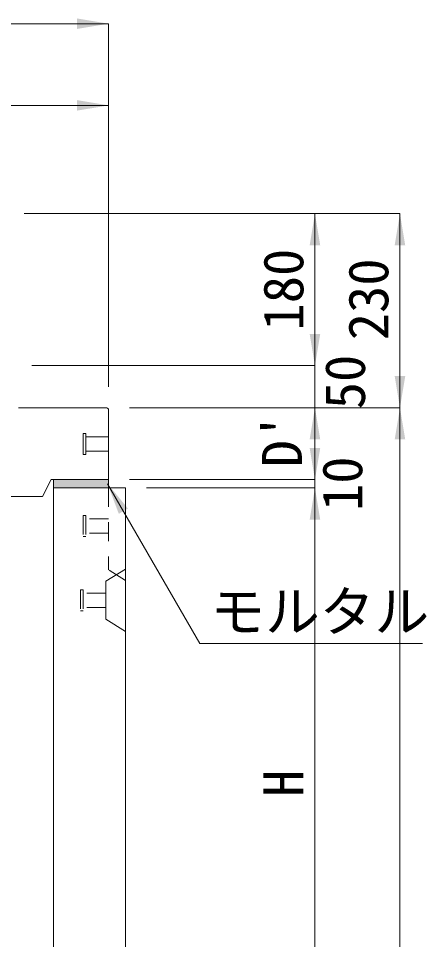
# Model space of a CAD drawing. Units: millimetres at full size. Extents: x 50430 to 75195, y -63423 to -40900.
# Drawn here: x 55757 to 56240, y -53481 to -52390 of the extents above; entities that cross this region are included whole.
import ezdxf
from ezdxf.enums import TextEntityAlignment as Align

# ---------------------------------------------------------------- set-up
doc = ezdxf.new("R2010")
doc.units = ezdxf.units.MM
doc.header["$LTSCALE"] = 30
doc.linetypes.add('USER1', pattern=[1.35, 0.75, -0.6])
doc.linetypes.add('USER2', pattern=[2, 1, -1])
for name, color, linetype, lineweight in [('寸法線', 7, 'Continuous', 9), ('本体', 2, 'Continuous', 20), ('ｲﾝｻｰﾄ', 3, 'USER1', 9)]:
    doc.layers.add(name, color=color, linetype=linetype, lineweight=lineweight)
doc.layers.add('ﾊｯﾁﾝｸﾞ', color=8, linetype='Continuous')
doc.styles.add('ＭＳ ゴシック', font='')
doc.styles.get('ＭＳ ゴシック').set_extended_font_data('MS Gothic')

# ---------------------------------------------------------------- blocks, each defined once
blk = doc.blocks.new('filled_arrow')
at = {"color": 0, "linetype": 'Continuous', "lineweight": -2}
blk.add_solid([(7.5, 1.25), (0, 0), (7.5, -1.25)], dxfattribs=at)

msp = doc.modelspace()

# ---------------------------------------------------------------- hatches: boundary and pattern name
at = {"layer": 'ﾊｯﾁﾝｸﾞ'}
msp.add_hatch(color=256, dxfattribs=at).paths.add_polyline_path([(55798.46, -52935.95), (55798.46, -52945.95), (55863.46, -52945.95), (55863.46, -52935.95)])

# ---------------------------------------------------------------- linework, layer by layer
at = {"layer": '寸法線'}
for p, q in [((55863.46, -52395.95), (55433.46, -52395.95)), ((55863.46, -52825.95), (55863.46, -52395.95)), ((55863.46, -52492.72), (55550.96, -52492.72)), ((55863.46, -52825.95), (55863.46, -52492.72)), ((55763.46, -52620.95), (56208.46, -52620.95)), ((55763.46, -52620.95), (56107.82, -52620.95)), ((56107.82, -52800.94), (56107.82, -52620.95)), ((56208.46, -52620.95), (56208.46, -52850.95)), ((56107.82, -52925.95), (56107.82, -52725.94)), ((55772.46, -52800.94), (56107.82, -52800.94)), ((55772.46, -52800.94), (56107.82, -52800.94)), ((55888.46, -52850.95), (56208.46, -52850.95)), ((55888.46, -52850.95), (56107.82, -52850.95)), ((55888.46, -52850.95), (56208.46, -52850.95)), ((55888.46, -52850.95), (56107.82, -52850.95)), ((56107.82, -52850.95), (56107.82, -52935.95)), ((56208.46, -54395.95), (56208.46, -52850.95)), ((56107.82, -53020.95), (56107.82, -52860.95)), ((55888.46, -52935.95), (56107.82, -52935.95)), ((55888.46, -52935.95), (56107.82, -52935.95)), ((55908.46, -52945.95), (56107.82, -52945.95)), ((55908.46, -52945.95), (56107.82, -52945.95)), ((56107.82, -52945.95), (56107.82, -53645.95))]:
    msp.add_line(p, q, dxfattribs=at)
msp.add_lwpolyline([(55862.26, -52940.95), (55971.57, -53130.28), (56235.09, -53130.28)], dxfattribs=at)
at = {"layer": '本体'}
for p, q in [((55756.79, -52850.95), (55860.6, -52850.95)), ((55863.46, -52853.94), (55863.46, -52935.95)), ((55795.46, -52935.95), (55785.46, -52955.95)), ((55795.46, -52935.95), (55863.46, -52935.95)), ((55798.46, -52945.95), (55798.46, -52935.95)), ((55863.46, -52945.95), (55863.46, -52935.95)), ((55798.46, -52945.95), (55883.46, -52945.95)), ((55798.46, -53575.42), (55798.46, -52945.95)), ((55883.46, -54395.95), (55883.46, -52945.95)), ((55785.46, -52955.95), (55511.46, -52955.95))]:
    msp.add_line(p, q, dxfattribs=at)
at = {"layer": '本体', "linetype": 'USER1', "lineweight": 9}
for p in [(55863.46, -52945.95), (55883.46, -53055.45)]:
    msp.add_line(p, (55863.46, -53042.95), dxfattribs=at)
at = {"layer": '本体', "lineweight": 9}
for p, q in [((55883.46, -53041.95), (55860.26, -53056.45)), ((55860.26, -53056.45), (55860.26, -53101.45)), ((55883.46, -53115.95), (55860.26, -53101.45))]:
    msp.add_line(p, q, dxfattribs=at)
at = {"layer": '本体'}
msp.add_arc((55860.46, -52853.94), 3, 0, 90, dxfattribs=at)
at = {"layer": 'ｲﾝｻｰﾄ', "linetype": 'USER2'}
for p, q in [((55833.46, -52906.44), (55833.46, -52881.45)), ((55836.46, -52881.45), (55833.46, -52881.45)), ((55836.46, -52906.44), (55836.46, -52881.45)), ((55863.46, -52885.44), (55836.46, -52885.44)), ((55863.46, -52902.45), (55836.46, -52902.45)), ((55836.46, -52906.44), (55833.46, -52906.44))]:
    msp.add_line(p, q, dxfattribs=at)
at = {"layer": 'ｲﾝｻｰﾄ'}
for p, q in [((55863.46, -52902.45), (55863.46, -52885.44)), ((55836.46, -52978.45), (55833.46, -52978.45)), ((55833.46, -52978.45), (55833.46, -53003.45)), ((55836.46, -52978.45), (55836.46, -53003.45)), ((55863.46, -52982.45), (55836.46, -52982.45)), ((55863.46, -52999.45), (55836.46, -52999.45)), ((55836.46, -53003.45), (55833.46, -53003.45)), ((55833.26, -53066.45), (55830.25, -53066.45)), ((55830.25, -53066.45), (55830.25, -53091.45)), ((55833.26, -53066.45), (55833.26, -53091.45)), ((55860.26, -53070.45), (55833.26, -53070.45)), ((55860.26, -53087.45), (55833.26, -53087.45)), ((55833.26, -53091.45), (55830.25, -53091.45))]:
    msp.add_line(p, q, dxfattribs=at)

# ---------------------------------------------------------------- block references
at = {"layer": '寸法線', "xscale": 5, "yscale": 5}
for p, rotation in [((55863.46, -52395.95), 180), ((55863.46, -52492.72), 180), ((56107.82, -52620.95), 270), ((56208.46, -52620.95), 270), ((56107.82, -52800.94), 90), ((56107.82, -52800.94), 90), ((56208.46, -52850.95), 90), ((56107.82, -52850.95), 270), ((56107.82, -52850.95), 270), ((56208.46, -52850.95), 270), ((56107.82, -52935.95), 90), ((55862.26, -52940.95), 300), ((56107.82, -52945.95), 270), ((56107.82, -52945.95), 270)]:
    msp.add_blockref('filled_arrow', p, dxfattribs=dict(at, rotation=rotation))

# ---------------------------------------------------------------- texts
at = {"layer": '寸法線', "style": 'ＭＳ ゴシック'}
for s, p in [('180', (56070.32, -52710.94)), ('230', (56170.96, -52722.48)), ('50', (56143.36, -52820.38)), ("D'", (56068.75, -52889.3)), ('10', (56140.09, -52940.95)), ('H', (56070.32, -53295.95))]:
    msp.add_text(s, height=47.47, rotation=90, dxfattribs=at).set_placement(p, align=Align.MIDDLE_CENTER)
msp.add_text('モルタル', height=47.47, dxfattribs=at).set_placement((55984.07, -53068.5), align=Align.TOP_LEFT)

doc.saveas('drawing.dxf')
